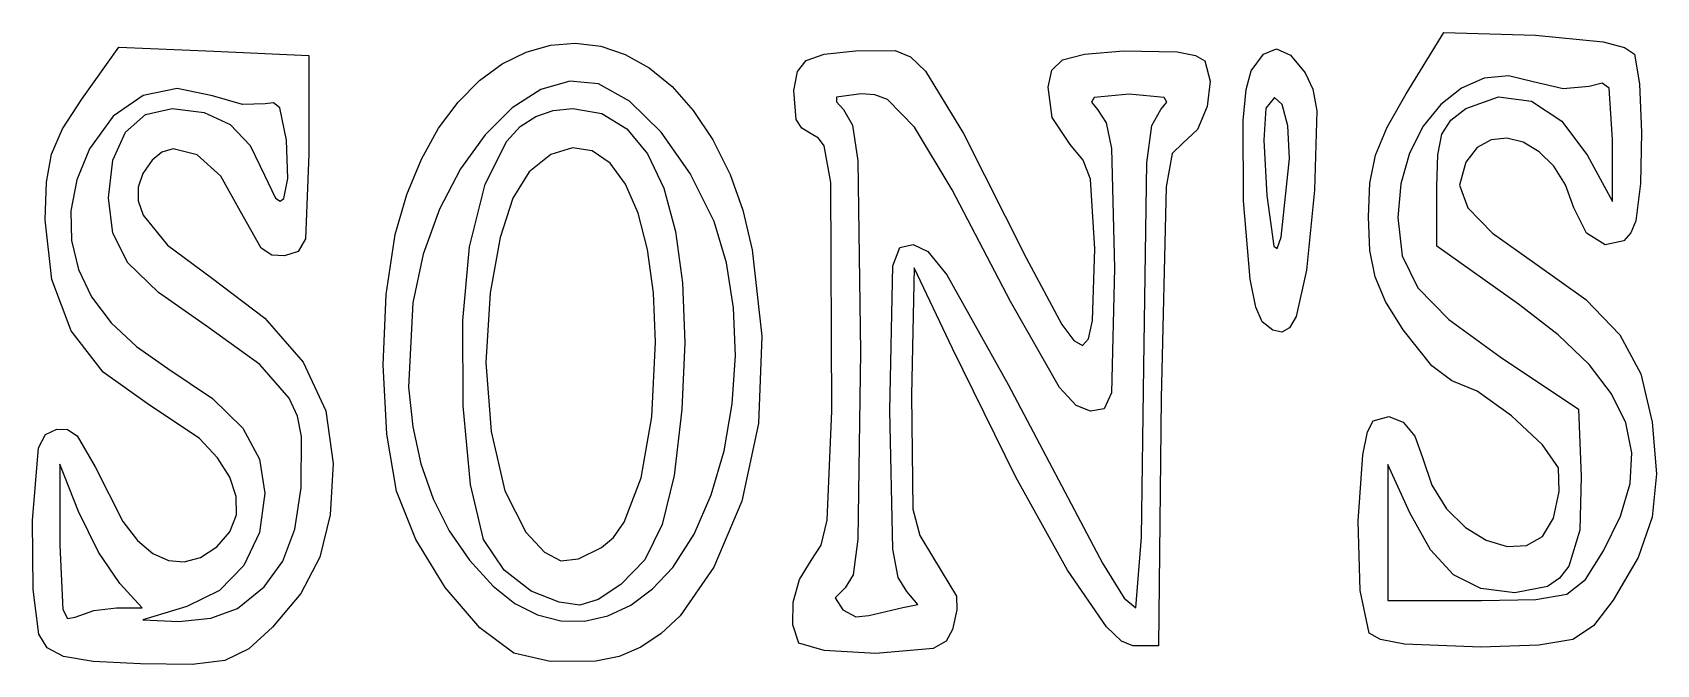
# Model space of a CAD drawing. Extents: x 4 to 202, y 110 to 208.
# Drawn here: x 59.6 to 117.5, y 170.6 to 193.1 of the extents above; entities that cross this region are included whole.
import ezdxf

# ---------------------------------------------------------------- set-up
doc = ezdxf.new("R2010")
doc.units = 0
doc.layers.add('LAYER_1', color=7, linetype='CONTINUOUS')

msp = doc.modelspace()

# ---------------------------------------------------------------- linework, layer by layer
at = {"layer": 'LAYER_1'}
for p, q in [((78.115061, 192.689034), (79.006211, 192.758273)), ((79.006211, 192.758273), (79.897426, 192.647506)), ((108.600844, 190.953682), (109.941614, 193.139033)), ((109.941614, 193.139033), (113.212462, 193.042234)), ((113.212462, 193.042234), (115.62475, 192.807331)), ((115.62475, 192.807331), (116.39009, 192.60274)), ((61.410003, 190.758483), (62.720254, 192.620258)), ((62.720254, 192.620258), (66.108634, 192.470872)), ((66.108634, 192.470872), (69.497013, 192.321489)), ((69.497013, 192.321489), (69.497013, 188.813774)), ((76.385646, 192.019957), (77.237149, 192.442145)), ((77.237149, 192.442145), (78.115061, 192.689034)), ((79.897426, 192.647506), (80.775533, 192.35438)), ((80.775533, 192.35438), (81.62736, 191.876541)), ((87.21832, 192.145252), (87.861701, 192.361289)), ((87.861701, 192.361289), (88.982942, 192.487139)), ((88.982942, 192.487139), (90.390493, 192.496309)), ((90.390493, 192.496309), (90.934551, 192.265373)), ((90.934551, 192.265373), (91.47233, 191.755813)), ((95.977181, 191.798932), (96.35207, 192.16248)), ((96.35207, 192.16248), (97.143239, 192.361987)), ((97.143239, 192.361987), (98.52518, 192.481709)), ((98.52518, 192.481709), (100.441665, 192.444868)), ((100.441665, 192.444868), (101.099955, 192.316925)), ((101.099955, 192.316925), (101.431141, 192.131297)), ((103.079691, 191.774703), (103.518532, 192.366098)), ((103.518532, 192.366098), (103.984638, 192.550766)), ((103.984638, 192.550766), (104.478583, 192.328683)), ((104.478583, 192.328683), (105.000944, 191.699827)), ((116.39009, 192.60274), (116.739015, 192.363636)), ((116.739015, 192.363636), (116.919789, 191.304857)), ((75.573726, 191.424826), (76.385646, 192.019957)), ((81.62736, 191.876541), (82.439734, 191.211634)), ((86.784798, 191.067923), (86.907715, 191.745355)), ((86.907715, 191.745355), (87.21832, 192.145252)), ((91.47233, 191.755813), (92.829658, 189.535991)), ((95.844083, 191.187085), (95.977181, 191.798932)), ((101.431141, 192.131297), (101.623375, 191.39737)), ((102.899816, 191.100437), (103.079691, 191.774703)), ((105.000944, 191.699827), (105.278699, 191.117079)), ((112.250504, 191.589492), (111.388116, 191.505662)), ((113.130398, 191.37857), (112.250504, 191.589492)), ((64.809431, 191.143545), (63.598037, 190.887005)), ((66.061621, 190.884205), (64.809431, 191.143545)), ((74.814561, 190.659106), (75.573726, 191.424826)), ((77.765607, 191.100187), (76.744644, 190.448331)), ((78.802014, 191.401433), (77.765607, 191.100187)), ((79.81584, 191.307185), (78.802014, 191.401433)), ((80.928879, 190.690587), (79.81584, 191.307185)), ((82.439734, 191.211634), (83.199482, 190.357307)), ((86.863402, 190.035612), (86.784798, 191.067923)), ((95.994424, 190.112449), (95.844083, 191.187085)), ((101.623375, 191.39737), (101.511864, 190.497565)), ((102.798516, 190.003298), (102.899816, 191.100437)), ((105.278699, 191.117079), (105.417456, 190.342961)), ((110.573997, 191.157924), (109.838913, 190.57712)), ((111.388116, 191.505662), (110.573997, 191.157924)), ((114.201597, 191.126174), (113.130398, 191.37857)), ((115.131667, 191.209751), (114.201597, 191.126174)), ((115.587366, 191.331327), (115.131667, 191.209751)), ((115.836301, 191.151077), (115.587366, 191.331327)), ((115.961239, 189.322299), (115.836301, 191.151077)), ((116.919789, 191.304857), (116.992828, 189.575494)), ((60.722699, 189.700365), (61.410003, 190.758483)), ((63.598037, 190.887005), (62.523479, 190.156072)), ((63.672547, 190.215919), (64.626563, 190.43272)), ((64.626563, 190.43272), (65.771711, 190.289475)), ((67.135199, 190.575814), (66.061621, 190.884205)), ((67.942443, 190.593801), (67.135199, 190.575814)), ((68.242362, 190.634647), (67.942443, 190.593801)), ((68.457307, 190.453739), (68.242362, 190.634647)), ((68.706015, 189.301897), (68.457307, 190.453739)), ((74.121323, 189.725149), (74.814561, 190.659106)), ((76.744644, 190.448331), (75.777149, 189.490749)), ((78.20486, 190.36249), (78.905224, 190.43272)), ((78.905224, 190.43272), (79.939599, 190.247188)), ((82.053774, 189.586529), (80.928879, 190.690587)), ((88.301766, 190.835975), (88.299152, 190.665424)), ((88.299152, 190.665424), (88.552565, 190.389494)), ((89.180382, 190.955957), (88.301766, 190.835975)), ((89.666856, 190.917404), (89.180382, 190.955957)), ((90.116839, 190.747336), (89.666856, 190.917404)), ((91.082651, 189.768874), (90.116839, 190.747336)), ((97.484704, 190.824353), (97.389789, 190.655251)), ((97.389789, 190.655251), (97.601778, 190.389494)), ((98.73293, 190.939548), (97.484704, 190.824353)), ((99.981155, 190.824353), (98.73293, 190.939548)), ((99.864082, 190.389494), (100.07607, 190.655251)), ((100.07607, 190.655251), (99.981155, 190.824353)), ((101.511864, 190.497565), (101.163319, 189.68079)), ((103.60846, 190.439936), (103.526342, 189.299536)), ((103.909053, 190.822795), (103.60846, 190.439936)), ((104.186255, 190.573856), (103.909053, 190.822795)), ((104.385253, 189.809727), (104.186255, 190.573856)), ((107.92418, 189.762257), (108.600844, 190.953682)), ((109.838913, 190.57712), (109.213628, 189.794093)), ((110.191557, 190.008224), (110.734737, 190.428994)), ((110.734737, 190.428994), (111.895958, 190.848202)), ((111.895958, 190.848202), (113.067646, 190.684803)), ((113.067646, 190.684803), (114.15673, 189.974756)), ((62.523479, 190.156072), (61.681797, 188.992235)), ((62.960811, 189.588519), (63.672547, 190.215919)), ((65.771711, 190.289475), (66.691294, 189.852532)), ((66.691294, 189.852532), (67.400257, 189.111079)), ((77.031895, 189.783173), (77.581866, 190.147916)), ((77.581866, 190.147916), (78.20486, 190.36249)), ((79.939599, 190.247188), (80.828301, 189.700762)), ((83.199482, 190.357307), (83.893433, 189.311205)), ((87.067689, 189.724924), (86.863402, 190.035612)), ((88.552565, 190.389494), (88.874361, 189.838362)), ((96.627188, 189.150965), (95.994424, 190.112449)), ((97.601778, 190.389494), (97.912982, 189.914555)), ((97.912982, 189.914555), (98.098351, 188.999007)), ((99.541188, 189.825701), (99.864082, 190.389494)), ((102.805506, 187.132154), (102.798516, 190.003298)), ((105.417456, 190.342961), (105.333961, 187.517553)), ((109.876955, 189.509825), (110.191557, 190.008224)), ((114.15673, 189.974756), (115.070142, 188.754019)), ((60.32592, 188.797857), (60.722699, 189.700365)), ((62.515824, 188.58502), (62.960811, 189.588519)), ((68.751992, 187.931581), (68.706015, 189.301897)), ((73.507185, 188.625311), (74.121323, 189.725149)), ((75.777149, 189.490749), (74.901148, 188.272325)), ((76.550598, 189.262434), (77.031895, 189.783173)), ((80.828301, 189.700762), (81.565807, 188.808698)), ((83.089981, 188.114843), (82.053774, 189.586529)), ((83.893433, 189.311205), (84.508413, 188.070974)), ((87.393882, 189.52095), (87.067689, 189.724924)), ((87.658169, 189.368759), (87.393882, 189.52095)), ((87.859497, 189.092215), (87.658169, 189.368759)), ((88.874361, 189.838362), (89.058553, 188.564077)), ((92.428448, 187.533015), (91.082651, 189.768874)), ((92.829658, 189.535991), (95.063683, 185.107186)), ((99.357118, 188.488521), (99.541188, 189.825701)), ((101.163319, 189.68079), (100.644446, 189.195951)), ((103.526342, 189.299536), (103.636789, 187.330112)), ((104.451235, 188.647015), (104.385253, 189.809727)), ((107.515197, 188.764199), (107.92418, 189.762257)), ((109.213628, 189.794093), (108.728906, 188.839687)), ((109.73166, 188.774837), (109.876955, 189.509825)), ((111.633417, 189.313641), (111.130893, 189.034155)), ((112.195711, 189.371315), (111.633417, 189.313641)), ((112.779871, 189.223169), (112.195711, 189.371315)), ((115.961239, 187.112022), (115.961239, 189.322299)), ((116.992828, 189.575494), (116.952736, 187.756666)), ((60.14362, 187.801606), (60.32592, 188.797857)), ((61.681797, 188.992235), (61.233481, 187.880162)), ((64.262661, 188.874905), (63.908985, 188.588823)), ((64.658345, 188.996237), (64.262661, 188.874905)), ((65.514745, 188.780045), (64.658345, 188.996237)), ((66.35619, 188.011036), (65.514745, 188.780045)), ((67.400257, 189.111079), (67.913544, 188.054303)), ((69.497013, 188.813774), (69.373274, 185.786195)), ((75.776624, 187.729667), (76.550598, 189.262434)), ((78.117229, 188.783218), (77.34708, 188.176028)), ((78.889283, 189.030171), (78.117229, 188.783218)), ((79.599492, 188.922662), (78.889283, 189.030171)), ((80.235187, 188.483345), (79.599492, 188.922662)), ((81.565807, 188.808698), (82.146595, 187.586249)), ((88.100955, 187.79594), (87.859497, 189.092215)), ((97.088634, 188.583351), (96.627188, 189.150965)), ((98.098351, 188.999007), (98.210861, 184.739597)), ((100.271011, 188.822027), (100.056177, 187.63203)), ((100.644446, 189.195951), (100.271011, 188.822027)), ((107.313844, 187.762779), (107.515197, 188.764199)), ((108.728906, 188.839687), (108.415513, 187.744744)), ((109.6964, 187.644302), (109.73166, 188.774837)), ((111.130893, 189.034155), (110.726042, 188.516868)), ((113.347994, 188.885194), (112.779871, 189.223169)), ((113.862175, 188.373379), (113.347994, 188.885194)), ((115.070142, 188.754019), (115.961239, 187.112022)), ((62.362057, 187.239923), (62.515824, 188.58502)), ((63.576769, 188.113474), (63.412504, 187.628823)), ((63.908985, 188.588823), (63.576769, 188.113474)), ((72.98532, 187.361945), (73.507185, 188.625311)), ((74.901148, 188.272325), (74.154666, 186.837941)), ((77.34708, 188.176028), (76.764573, 187.229663)), ((80.783704, 187.734873), (80.235187, 188.483345)), ((83.936959, 186.395361), (83.089981, 188.114843)), ((89.058553, 188.564077), (89.161648, 181.754595)), ((97.357101, 187.910401), (97.088634, 188.583351)), ((99.254999, 181.231886), (99.357118, 188.488521)), ((104.155565, 185.847667), (104.451235, 188.647015)), ((104.451235, 188.647015), (104.451235, 188.647015)), ((110.726042, 188.516868), (110.506285, 187.69575)), ((114.28451, 187.703715), (113.862175, 188.373379)), ((60.099753, 186.462259), (60.14362, 187.801606)), ((61.233481, 187.880162), (61.020271, 186.786188)), ((63.412504, 187.628823), (63.41731, 187.132648)), ((67.060688, 186.760001), (66.35619, 188.011036)), ((67.913544, 188.054303), (68.309065, 187.234278)), ((68.604111, 187.217872), (68.751992, 187.931581)), ((75.225154, 185.503009), (75.776624, 187.729667)), ((81.232377, 186.699898), (80.783704, 187.734873)), ((82.146595, 187.586249), (82.56514, 186.04867)), ((84.508413, 188.070974), (84.959214, 186.799788)), ((88.132844, 179.639754), (88.100955, 187.79594)), ((94.50486, 183.552204), (92.428448, 187.533015)), ((97.509437, 185.428533), (97.357101, 187.910401)), ((100.056177, 187.63203), (99.872871, 180.098577)), ((107.260071, 186.561268), (107.313844, 187.762779)), ((108.415513, 187.744744), (108.304211, 186.540107)), ((109.6964, 185.526472), (109.6964, 187.644302)), ((110.506285, 187.69575), (110.803382, 186.8822)), ((114.577097, 186.892194), (114.28451, 187.703715)), ((116.952736, 187.756666), (116.794116, 186.429493)), ((62.509075, 185.981155), (62.362057, 187.239923)), ((63.41731, 187.132648), (63.592305, 186.622727)), ((68.309065, 187.234278), (68.472066, 187.130216)), ((68.472066, 187.130216), (68.604111, 187.217872)), ((72.568901, 185.937405), (72.98532, 187.361945)), ((76.764573, 187.229663), (76.319141, 185.828653)), ((103.048398, 184.344776), (102.805506, 187.132154)), ((103.636789, 187.330112), (103.889254, 185.523448)), ((105.333961, 187.517553), (105.051169, 184.663456)), ((60.335103, 184.328031), (60.099753, 186.462259)), ((61.020271, 186.786188), (61.038577, 185.720363)), ((63.592305, 186.622727), (64.457336, 185.552756)), ((67.795114, 185.450258), (67.060688, 186.760001)), ((74.154666, 186.837941), (73.575728, 185.232482)), ((81.568539, 185.401073), (81.232377, 186.699898)), ((84.383527, 184.929978), (83.936959, 186.395361)), ((84.959214, 186.799788), (85.299259, 185.385763)), ((107.309221, 185.371806), (107.260071, 186.561268)), ((108.304211, 186.540107), (108.456454, 185.179024)), ((110.803382, 186.8822), (111.67908, 185.986209)), ((115.033338, 185.983362), (114.577097, 186.892194)), ((116.794116, 186.429493), (116.616455, 185.991964)), ((63.050489, 184.922048), (62.509075, 185.981155)), ((72.248276, 183.802583), (72.568901, 185.937405)), ((76.319141, 185.828653), (75.960218, 183.857526)), ((82.56514, 186.04867), (82.815919, 184.211216)), ((104.012327, 185.443065), (104.155565, 185.847667)), ((111.67908, 185.986209), (113.195131, 184.917764)), ((115.698136, 185.573411), (115.033338, 185.983362)), ((116.616455, 185.991964), (116.35667, 185.707177)), ((61.038577, 185.720363), (61.28481, 184.692741)), ((64.457336, 185.552756), (66.016547, 184.401131)), ((68.181384, 185.200823), (67.795114, 185.450258)), ((69.113087, 185.325488), (68.626897, 185.17457)), ((69.373274, 185.786195), (69.113087, 185.325488)), ((73.575728, 185.232482), (73.20236, 183.500831)), ((74.980504, 182.869593), (75.225154, 185.503009)), ((81.779525, 183.861052), (81.568539, 185.401073)), ((85.299259, 185.385763), (85.640637, 182.309994)), ((90.311707, 184.820089), (90.55786, 185.477129)), ((90.55786, 185.477129), (91.033925, 185.575887)), ((91.033925, 185.575887), (91.555383, 185.328069)), ((91.555383, 185.328069), (92.236176, 184.499061)), ((97.420282, 182.875375), (97.509437, 185.428533)), ((103.889254, 185.523448), (104.012327, 185.443065)), ((107.494717, 184.427734), (107.309221, 185.371806)), ((112.609221, 183.449785), (109.6964, 185.526472)), ((116.35667, 185.707177), (115.698136, 185.573411)), ((61.28481, 184.692741), (61.755379, 183.713374)), ((64.136838, 183.867086), (63.050489, 184.922048)), ((68.626897, 185.17457), (68.181384, 185.200823)), ((84.63501, 183.318081), (84.383527, 184.929978)), ((90.205789, 179.666571), (90.311707, 184.820089)), ((91.075905, 184.74678), (90.973794, 180.206222)), ((92.434452, 181.873317), (91.075905, 184.74678)), ((95.063683, 185.107186), (96.334421, 182.732704)), ((98.210861, 184.739597), (98.101227, 180.293598)), ((105.051169, 184.663456), (104.682544, 183.019503)), ((108.456454, 185.179024), (109.014733, 184.035574)), ((113.195131, 184.917764), (115.011948, 183.618821)), ((61.030634, 182.506887), (60.335103, 184.328031)), ((66.016547, 184.401131), (67.933461, 182.958097)), ((82.815919, 184.211216), (82.893409, 182.089141)), ((92.236176, 184.499061), (94.424435, 180.58414)), ((103.241974, 183.352345), (103.048398, 184.344776)), ((107.873626, 183.544269), (107.494717, 184.427734)), ((61.755379, 183.713374), (62.446693, 182.792315)), ((65.918661, 182.620755), (64.136838, 183.867086)), ((72.151505, 181.296311), (72.248276, 183.802583)), ((73.20236, 183.500831), (73.05107, 180.490467)), ((75.960218, 183.857526), (75.801491, 181.371827)), ((81.852668, 182.102488), (81.779525, 183.861052)), ((96.253431, 180.487649), (94.50486, 183.552204)), ((108.503017, 182.536627), (107.873626, 183.544269)), ((109.014733, 184.035574), (110.131373, 182.902741)), ((115.011948, 183.618821), (116.224331, 182.361702)), ((67.933461, 182.958097), (69.291515, 181.380713)), ((84.698875, 181.622183), (84.63501, 183.318081)), ((103.474926, 182.824669), (103.241974, 183.352345)), ((104.682544, 183.019503), (104.449414, 182.60935)), ((110.131373, 182.902741), (111.958701, 181.573507)), ((114.021182, 182.35631), (112.609221, 183.449785)), ((62.170563, 181.027208), (61.030634, 182.506887)), ((62.446693, 182.792315), (63.355164, 181.939616)), ((67.749219, 181.303916), (65.918661, 182.620755)), ((75.00206, 179.833077), (74.980504, 182.869593)), ((96.334421, 182.732704), (96.762147, 182.153542)), ((97.287951, 182.222627), (97.420282, 182.875375)), ((103.852257, 182.528725), (103.474926, 182.824669)), ((103.474926, 182.824669), (103.474926, 182.824669)), ((104.174869, 182.451354), (103.852257, 182.528725)), ((104.449414, 182.60935), (104.174869, 182.451354)), ((109.52419, 181.252965), (108.503017, 182.536627)), ((115.124855, 181.29939), (114.021182, 182.35631)), ((116.224331, 182.361702), (116.966091, 180.964662)), ((63.355164, 181.939616), (64.4772, 181.165329)), ((81.719939, 179.438715), (81.852668, 182.102488)), ((82.893409, 182.089141), (82.792087, 179.6977)), ((85.640637, 182.309994), (85.519653, 179.205258)), ((89.161648, 181.754595), (89.061908, 175.073231)), ((94.695843, 177.282451), (92.434452, 181.873317)), ((96.762147, 182.153542), (97.074282, 181.982766)), ((97.074282, 181.982766), (97.287951, 182.222627)), ((64.4772, 181.165329), (66.068981, 180.085464)), ((68.801571, 180.101547), (67.749219, 181.303916)), ((69.291515, 181.380713), (70.09973, 179.655221)), ((72.276309, 178.823339), (72.151505, 181.296311)), ((75.801491, 181.371827), (75.990406, 178.917652)), ((84.582585, 179.904793), (84.698875, 181.622183)), ((99.16966, 175.152798), (99.254999, 181.231886)), ((110.23394, 180.719051), (109.52419, 181.252965)), ((111.958701, 181.573507), (114.743075, 179.707939)), ((115.926822, 180.259936), (115.124855, 181.29939)), ((63.73911, 179.917371), (62.170563, 181.027208)), ((111.134266, 180.348365), (110.23394, 180.719051)), ((116.966091, 180.964662), (117.371038, 179.245958)), ((66.068981, 180.085464), (67.139251, 179.029368)), ((69.086988, 179.455118), (68.801571, 180.101547)), ((73.05107, 180.490467), (73.198253, 179.085394)), ((90.973794, 180.206222), (91.017179, 176.14724)), ((94.424435, 180.58414), (97.77955, 174.226071)), ((96.849787, 179.835451), (96.253431, 180.487649)), ((98.101227, 180.293598), (97.847022, 179.725576)), ((99.872871, 180.098577), (99.77707, 171.275207)), ((112.355641, 179.471816), (111.134266, 180.348365)), ((116.433665, 179.218857), (115.926822, 180.259936)), ((65.601747, 178.658742), (63.73911, 179.917371)), ((69.239135, 178.731502), (69.086988, 179.455118)), ((70.09973, 179.655221), (70.36713, 177.767865)), ((75.259769, 177.022669), (75.00206, 179.833077)), ((81.338717, 177.265586), (81.719939, 179.438715)), ((82.792087, 179.6977), (82.521396, 177.346711)), ((84.293605, 178.228425), (84.582585, 179.904793)), ((87.96432, 175.758645), (88.132844, 179.639754)), ((90.314804, 174.716483), (90.205789, 179.666571)), ((97.355745, 179.639754), (96.849787, 179.835451)), ((97.847022, 179.725576), (97.355745, 179.639754)), ((107.434095, 179.295257), (107.987106, 179.443611)), ((107.987106, 179.443611), (108.496219, 179.249563)), ((113.465848, 178.44267), (112.355641, 179.471816)), ((114.743075, 179.707939), (114.847432, 177.310871)), ((60.109145, 178.807841), (60.512816, 178.998258)), ((60.512816, 178.998258), (60.88986, 178.98419)), ((60.88986, 178.98419), (61.237273, 178.761109)), ((67.139251, 179.029368), (67.741897, 177.927534)), ((73.198253, 179.085394), (73.490819, 177.758238)), ((75.990406, 178.917652), (76.48146, 176.800876)), ((85.519653, 179.205258), (84.923413, 176.433145)), ((107.062708, 178.086311), (107.223689, 178.901385)), ((107.223689, 178.901385), (107.434095, 179.295257)), ((108.496219, 179.249563), (108.911159, 178.750806)), ((116.651967, 178.157066), (116.433665, 179.218857)), ((117.371038, 179.245958), (117.527278, 177.405278)), ((59.647596, 175.741365), (59.86436, 178.329444)), ((59.86436, 178.329444), (60.109145, 178.807841)), ((61.237273, 178.761109), (61.882582, 177.649137)), ((66.245929, 177.975006), (65.601747, 178.658742)), ((69.225327, 176.911634), (69.239135, 178.731502)), ((72.620409, 176.788415), (72.276309, 178.823339)), ((108.911159, 178.750806), (109.181652, 177.985035)), ((114.032676, 177.614195), (113.465848, 178.44267)), ((60.624426, 177.750985), (60.623125, 174.860095)), ((61.289398, 176.060113), (60.624426, 177.750985)), ((66.685953, 177.281315), (66.245929, 177.975006)), ((67.741897, 177.927534), (67.930804, 176.710451)), ((70.36713, 177.767865), (70.253068, 175.944089)), ((73.490819, 177.758238), (73.926391, 176.517383)), ((83.8394, 176.655588), (84.293605, 178.228425)), ((106.899575, 175.719378), (107.062708, 178.086311)), ((108.739271, 176.018135), (107.956167, 177.735787)), ((107.956167, 177.735787), (107.956167, 175.314961)), ((109.181652, 177.985035), (109.516049, 176.999963)), ((116.588312, 177.055473), (116.651967, 178.157066)), ((61.882582, 177.649137), (62.871317, 175.702193)), ((66.912268, 176.597414), (66.685953, 177.281315)), ((80.734451, 175.680158), (81.338717, 177.265586)), ((82.521396, 177.346711), (82.094578, 175.596116)), ((96.533966, 173.965452), (94.695843, 177.282451)), ((114.058451, 176.778335), (114.032676, 177.614195)), ((114.847432, 177.310871), (114.792614, 175.39247)), ((117.527278, 177.405278), (117.374604, 175.858742)), ((66.915323, 175.943049), (66.912268, 176.597414)), ((67.930804, 176.710451), (67.73819, 175.314913)), ((68.998637, 175.436322), (69.225327, 176.911634)), ((73.307539, 175.068167), (72.620409, 176.788415)), ((75.723578, 175.067579), (75.259769, 177.022669)), ((76.48146, 176.800876), (77.229152, 175.327373)), ((83.227435, 175.248793), (83.8394, 176.655588)), ((109.516049, 176.999963), (110.048026, 176.16087)), ((113.859465, 175.823125), (114.058451, 176.778335)), ((116.24928, 175.894988), (116.588312, 177.055473)), ((61.995021, 174.609651), (61.289398, 176.060113)), ((73.926391, 176.517383), (74.502591, 175.371212)), ((84.923413, 176.433145), (83.926245, 174.077454)), ((91.017179, 176.14724), (91.269857, 175.205758)), ((109.474111, 174.690589), (108.739271, 176.018135)), ((110.048026, 176.16087), (110.714554, 175.496886)), ((59.671303, 173.278272), (59.647596, 175.741365)), ((62.871317, 175.702193), (63.39626, 175.032851)), ((66.685568, 175.337965), (66.915323, 175.943049)), ((68.575589, 174.286689), (68.998637, 175.436322)), ((70.253068, 175.944089), (69.882947, 174.439167)), ((80.356629, 175.138162), (80.734451, 175.680158)), ((82.094578, 175.596116), (81.473666, 174.336839)), ((87.750577, 174.863979), (87.96432, 175.758645)), ((106.965802, 173.248104), (106.899575, 175.719378)), ((110.714554, 175.496886), (111.452606, 175.03714)), ((113.46561, 175.174624), (113.859465, 175.823125)), ((114.792614, 175.39247), (114.404992, 174.108136)), ((115.641456, 174.656523), (116.24928, 175.894988)), ((117.374604, 175.858742), (116.872087, 174.419864)), ((60.623125, 174.860095), (60.724879, 172.570248)), ((63.39626, 175.032851), (63.93781, 174.568744)), ((65.633788, 174.426455), (66.213451, 174.801907)), ((66.213451, 174.801907), (66.685568, 175.337965)), ((67.73819, 175.314913), (67.185134, 174.140697)), ((74.360209, 173.357088), (73.307539, 175.068167)), ((74.502591, 175.371212), (75.217043, 174.328109)), ((76.453622, 173.976508), (75.723578, 175.067579)), ((77.229152, 175.327373), (77.894281, 174.617274)), ((79.932589, 174.779487), (80.356629, 175.138162)), ((82.465175, 174.070553), (83.227435, 175.248793)), ((87.401916, 174.312361), (87.750577, 174.863979)), ((89.061908, 175.073231), (88.894401, 173.806651)), ((91.269857, 175.205758), (91.756899, 174.392981)), ((98.964485, 172.624328), (99.16966, 175.152798)), ((107.956167, 175.314961), (107.956167, 172.894135)), ((111.452606, 175.03714), (112.199152, 174.810761)), ((112.199152, 174.810761), (112.891162, 174.846879)), ((112.891162, 174.846879), (113.46561, 175.174624)), ((62.757727, 173.496784), (61.995021, 174.609651)), ((63.93781, 174.568744), (64.493136, 174.311735)), ((64.493136, 174.311735), (65.059406, 174.263685)), ((65.059406, 174.263685), (65.633788, 174.426455)), ((67.908832, 173.37309), (68.575589, 174.286689)), ((69.882947, 174.439167), (69.214861, 173.139915)), ((75.217043, 174.328109), (76.06737, 173.396457)), ((77.894281, 174.617274), (78.473845, 174.308051)), ((78.473845, 174.308051), (79.106922, 174.371518)), ((79.106922, 174.371518), (79.932589, 174.779487)), ((79.932589, 174.779487), (79.932589, 174.779487)), ((81.473666, 174.336839), (80.620692, 173.459807)), ((86.987287, 173.642165), (87.401916, 174.312361)), ((90.499735, 173.703758), (90.314804, 174.716483)), ((91.756899, 174.392981), (92.573246, 173.039234)), ((97.77955, 174.226071), (98.560256, 172.976238)), ((110.295391, 173.807425), (109.474111, 174.690589)), ((115.001942, 173.639565), (115.641456, 174.656523)), ((115.641456, 174.656523), (115.641456, 174.656523)), ((116.872087, 174.419864), (115.978799, 172.902156)), ((67.185134, 174.140697), (66.308821, 173.241735)), ((77.416883, 173.227347), (76.453622, 173.976508)), ((81.741439, 173.300157), (82.465175, 174.070553)), ((82.465175, 174.070553), (82.465175, 174.070553)), ((83.926245, 174.077454), (82.731399, 172.344158)), ((86.759885, 172.827468), (86.987287, 173.642165)), ((88.894401, 173.806651), (88.610395, 173.341765)), ((90.814869, 173.207202), (90.499735, 173.703758)), ((97.930288, 171.952858), (96.533966, 173.965452)), ((111.271865, 173.316077), (110.295391, 173.807425)), ((114.073953, 173.68205), (113.644803, 173.388446)), ((114.404992, 174.108136), (114.073953, 173.68205)), ((114.333487, 173.116148), (115.001942, 173.639565)), ((59.874497, 171.694002), (59.671303, 173.278272)), ((63.561081, 172.624328), (62.757727, 173.496784)), ((66.308821, 173.241735), (65.146431, 172.671953)), ((66.951016, 172.605879), (67.908832, 173.37309)), ((69.214861, 173.139915), (68.206905, 171.933146)), ((75.589375, 171.916299), (74.360209, 173.357088)), ((76.06737, 173.396457), (76.841031, 172.783832)), ((78.421239, 172.826964), (77.416883, 173.227347)), ((77.416883, 173.227347), (77.416883, 173.227347)), ((80.620692, 173.459807), (79.812292, 172.927896)), ((80.966833, 172.722727), (81.741439, 173.300157)), ((88.610395, 173.341765), (88.260138, 172.98787)), ((91.202828, 172.743676), (90.814869, 173.207202)), ((107.282491, 171.726133), (106.965802, 173.248104)), ((112.472287, 173.163976), (111.271865, 173.316077)), ((113.644803, 173.388446), (112.472287, 173.163976)), ((113.23137, 172.922323), (114.333487, 173.116148)), ((60.724879, 172.570248), (60.892377, 172.242262)), ((61.172361, 172.296767), (61.83116, 172.528107)), ((61.83116, 172.528107), (62.641988, 172.624328)), ((62.641988, 172.624328), (63.561081, 172.624328)), ((62.641988, 172.624328), (62.641988, 172.624328)), ((65.146431, 172.671953), (63.580219, 172.202934)), ((66.005209, 172.255151), (66.951016, 172.605879)), ((66.951016, 172.605879), (66.951016, 172.605879)), ((76.841031, 172.783832), (77.651297, 172.37339)), ((79.149425, 172.722047), (78.421239, 172.826964)), ((79.812292, 172.927896), (79.149425, 172.722047)), ((80.155937, 172.339799), (80.966833, 172.722727)), ((86.742357, 172.018414), (86.759885, 172.827468)), ((88.260138, 172.98787), (88.523383, 172.554896)), ((88.523383, 172.554896), (88.987413, 172.308408)), ((89.451149, 172.360171), (90.669313, 172.640736)), ((90.669313, 172.640736), (91.202828, 172.743676)), ((90.669313, 172.640736), (90.669313, 172.640736)), ((92.587789, 172.55565), (92.430854, 171.858992)), ((92.573246, 173.039234), (92.587789, 172.55565)), ((98.560256, 172.976238), (98.964485, 172.624328)), ((107.956167, 172.894135), (111.290873, 172.894144)), ((111.290873, 172.894144), (113.23137, 172.922323)), ((115.978799, 172.902156), (115.286984, 171.98949)), ((60.892377, 172.242262), (61.172361, 172.296767)), ((63.580219, 172.202934), (64.862738, 172.143805)), ((64.862738, 172.143805), (66.005209, 172.255151)), ((68.206905, 171.933146), (67.35297, 171.167185)), ((76.805993, 171.006924), (75.589375, 171.916299)), ((77.651297, 172.37339), (78.48359, 172.163595)), ((78.48359, 172.163595), (79.323329, 172.15291)), ((79.323329, 172.15291), (80.155937, 172.339799)), ((82.731399, 172.344158), (82.058229, 171.709129)), ((86.957354, 171.365148), (86.742357, 172.018414)), ((88.987413, 172.308408), (89.451149, 172.360171)), ((98.456982, 171.445256), (97.930288, 171.952858)), ((115.286984, 171.98949), (114.539579, 171.500905)), ((60.170419, 171.20189), (59.874497, 171.694002)), ((59.874497, 171.694002), (59.874497, 171.694002)), ((82.058229, 171.709129), (81.333696, 171.227562)), ((87.860036, 171.111064), (86.957354, 171.365148)), ((86.957354, 171.365148), (86.957354, 171.365148)), ((92.212331, 171.443208), (91.745185, 171.181158)), ((92.430854, 171.858992), (92.212331, 171.443208)), ((98.866277, 171.275207), (98.456982, 171.445256)), ((107.695499, 171.497111), (107.282491, 171.726133)), ((107.282491, 171.726133), (107.282491, 171.726133)), ((108.550452, 171.329935), (107.695499, 171.497111)), ((111.267559, 171.221472), (108.550452, 171.329935)), ((114.539579, 171.500905), (113.333974, 171.292774)), ((60.758372, 170.89404), (60.170419, 171.20189)), ((61.811549, 170.719549), (60.758372, 170.89404)), ((66.50678, 170.755995), (65.334712, 170.606974)), ((67.35297, 171.167185), (66.50678, 170.755995)), ((78.095028, 170.714262), (76.805993, 171.006924)), ((76.805993, 171.006924), (76.805993, 171.006924)), ((80.557154, 170.898748), (79.727956, 170.721972)), ((81.333696, 171.227562), (80.557154, 170.898748)), ((89.704489, 171.005383), (87.860036, 171.111064)), ((91.745185, 171.181158), (89.704489, 171.005383)), ((99.77707, 171.275207), (98.866277, 171.275207)), ((113.333974, 171.292774), (111.267559, 171.221472)), ((63.503144, 170.627515), (61.811549, 170.719549)), ((65.334712, 170.606974), (63.503144, 170.627515)), ((79.727956, 170.721972), (78.095028, 170.714262))]:
    msp.add_line(p, q, dxfattribs=at)

doc.saveas('drawing.dxf')
